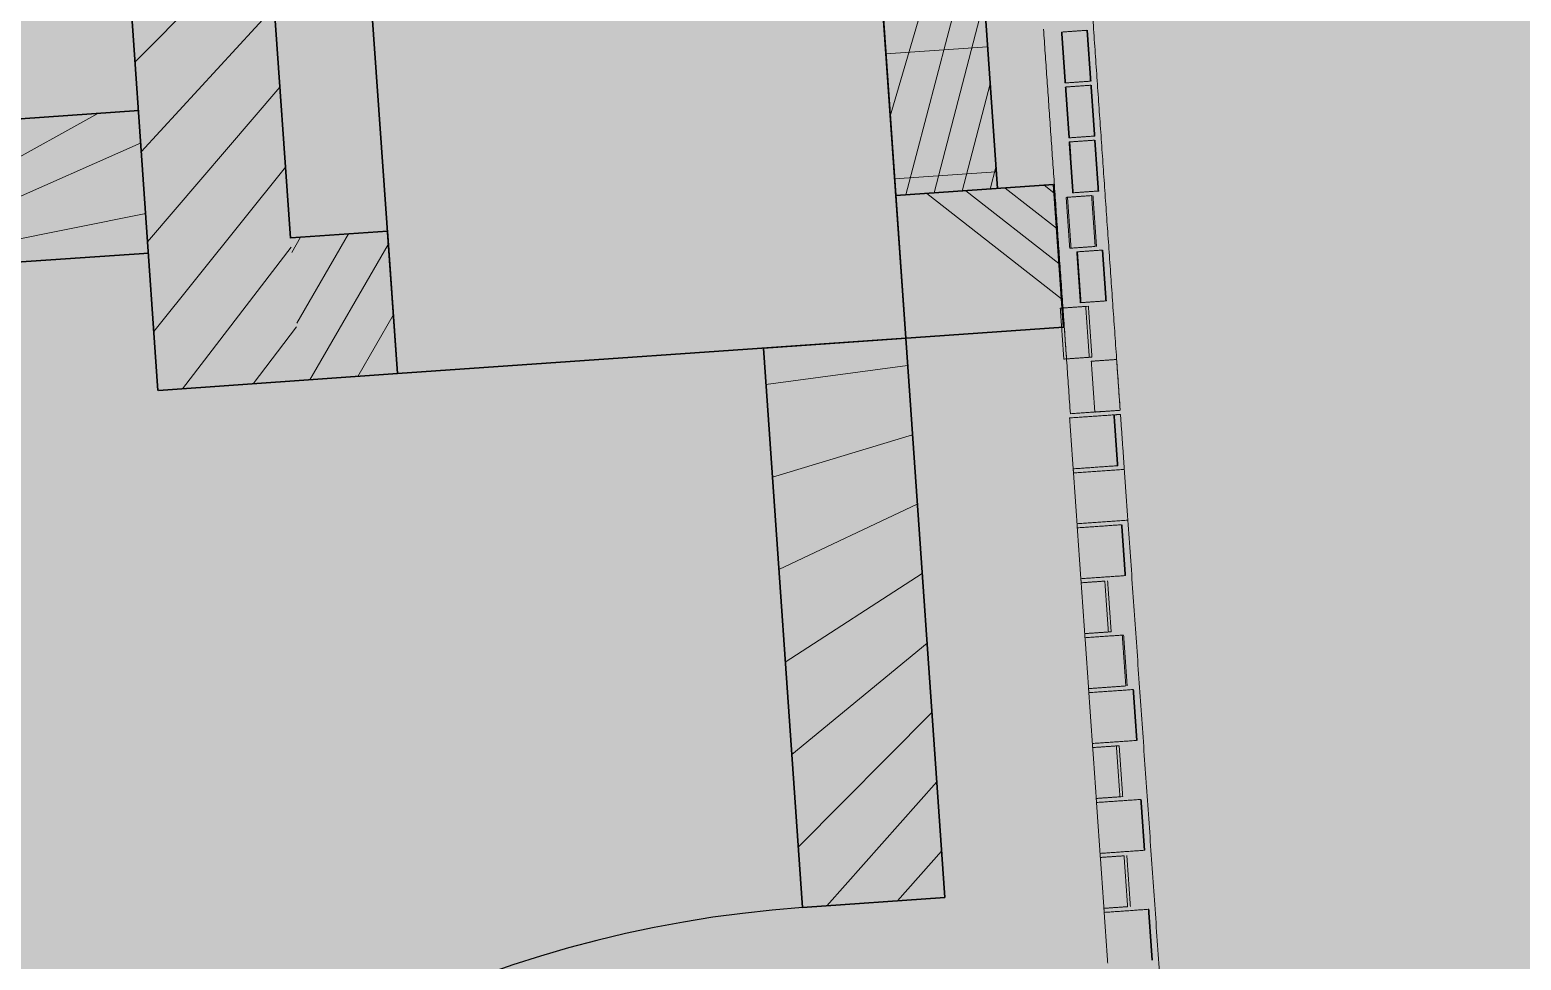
# Model space of a CAD drawing. Header units: millimetres. Extents: x 833941507 to 1669051331, y 817666127 to 1636299673.
# Drawn here: x 834517155 to 834518618, y 817993087 to 817993999 of the extents above; entities that cross this region are included whole.
import ezdxf

# ---------------------------------------------------------------- set-up
doc = ezdxf.new("R2010")
doc.units = ezdxf.units.MM
doc.header["$LTSCALE"] = 3
for name, color, linetype, lineweight in [('3a35x-madl-p-lrr-b01_wall finish$0$UAJ-22INWA', 6, 'Continuous', 35), ('3a35x-madl-p-lrr-b01_wall finish$0$UAJ-22INWA-h', 251, 'Continuous', 9), ('Hatch (LTC&CB)', 252, 'Continuous', 35), ('UAJ-22INWA', 6, 'Continuous', 35), ('UAJ-22INWA-a', 1, 'Continuous', 13), ('UAJ-22INWA-h', 251, 'Continuous', 9), ('UAJ-23FLOR-h', 251, 'Continuous', 9), ('UAJ-32INFR', 7, 'Continuous', 25)]:
    doc.layers.add(name, color=color, linetype=linetype, lineweight=lineweight)
doc.layers.add('UAJ-22INWA-$', color=32, linetype='Continuous', plot=False)

# ---------------------------------------------------------------- blocks, each defined once
blk = doc.blocks.new('*U572')
at = {"layer": 'UAJ-22INWA-h'}
h = blk.add_hatch(dxfattribs=at)
h.set_pattern_fill('ANSI31', color=256, scale=20)
h.set_pattern_definition([(45, (-60.00000440423196, 21945.37474170137), (-44.90128060534576, 44.90128060534577), [])])
h.paths.add_polyline_path([(-1.342319876584952e-06, 10760.19302278578), (-1.035354614487005e-06, 12185.18171993764), (139.9999970572968, 12185.18171966346), (139.9999972271686, 10760.19302286923)])
at = {"layer": 'UAJ-22INWA'}
for p, q in [((-1.193308264653581e-06, 10760.1930230242), (-1.184366226422133e-06, 12185.18171976225)), ((139.9999971443186, 12045.19172923405), (139.9999971997505, 10900.19296009765))]:
    blk.add_line(p, q, dxfattribs=at)
blk = doc.blocks.new('*U587')
at = {"layer": 'UAJ-22INWA-h'}
h = blk.add_hatch(dxfattribs=at)
h.set_pattern_fill('ANSI31', color=256, scale=20)
h.set_pattern_definition([(45, (-60.00000169502624, -781.089250678331), (-44.90128060534576, 44.90128060534577), [])])
h.paths.add_polyline_path([(-6.698800802951155e-08, 61.93412736804277), (3.985192336131149e-07, 156.9766229756714), (139.9999984911706, 156.97662270149), (139.9999985025005, 61.93412745148927)])
at = {"layer": 'UAJ-22INWA'}
for p, q in [((9.036821137912257e-08, -78.06515450816767), (2.495076216817437e-07, 156.9766227372528)), ((139.9999985656764, 156.9766227014782), (139.9999984875994, 61.93412750936224))]:
    blk.add_line(p, q, dxfattribs=at)
blk.add_lwpolyline([(3.855588630585771e-06, 156.9766227137151), (140.0000024250772, 156.9766227017938)], dxfattribs=at)
blk = doc.blocks.new('*U656')
at = {"layer": 'UAJ-22INWA-h'}
h = blk.add_hatch(dxfattribs=at)
h.set_pattern_fill('ANSI31', color=256, scale=20)
h.set_pattern_definition([(45, (-60.00000200952888, 1857.149483915216), (-44.90128060534576, 44.90128060534577), [])])
h.paths.add_polyline_path([(-2.209635852068459e-07, 1353.574742399629), (2.379921681949781e-07, 1503.574742537633), (139.9999983306435, 1503.574742263452), (139.9999983485249, 1353.574742483076)])
at = {"layer": 'UAJ-22INWA'}
for p, q in [((-7.195197327547477e-08, 1353.574742638048), (8.898055624552068e-08, 1503.574742602653)), ((139.9999984051493, 1503.574742437822), (139.9999983336551, 1353.224102287903))]:
    blk.add_line(p, q, dxfattribs=at)
blk.add_lwpolyline([(-2.209635852068459e-07, 1353.574742399629), (139.9999983485249, 1353.574742387708)], dxfattribs=at)
blk = doc.blocks.new('*U348')
at = {"layer": 'UAJ-22INWA-h'}
h = blk.add_hatch(dxfattribs=at)
h.set_pattern_fill('AFWERK', color=256, scale=50)
h.set_pattern_definition([(45, (-100.0000023651722, 4840.503557568858), (-50.00000133031198, 50.00000133031198), []), (135, (-100.0000023651722, 4840.503557568858), (-50.00000133031198, -50.00000133031198), [])])
h.paths.add_polyline_path([(-3.812024829130678e-07, 2697.756840832836), (4.258774310983426e-08, 3142.74671778191), (99.9999981352391, 3142.746717483888), (99.99999818828603, 2697.75684089244)])
at = {"layer": 'UAJ-22INWA'}
for p, q in [((-2.321908686424207e-07, 2697.756801824716), (-1.064238689237721e-07, 3142.746719258718)), ((99.99999820974486, 3142.746719505619), (99.99999817338487, 2697.756840950311))]:
    blk.add_line(p, q, dxfattribs=at)
blk = doc.blocks.new('Finish Walls')
at = {"layer": 'UAJ-22INWA-a'}
for points, degree in [([(834518175.4161642, 817993622.4024664), (834518162.2438183, 817993810.9057794), (834518149.0714725, 817993999.4090923)], 2), ([(834518191.5758682, 817993998.3678753), (834518179.1063011, 817993997.4961569), (834518166.6367339, 817993996.6244386)], 2), ([(834518166.6367339, 817993996.6244386), (834518168.3801706, 817993971.6853042), (834518170.1236074, 817993946.7461697)], 2), ([(834518167.3094037, 817993996.6714634), (834518169.0528405, 817993971.7323289), (834518170.7962772, 817993946.7931944)], 2), ([(834518191.5758682, 817993998.3678753), (834518193.3193051, 817993973.4287409), (834518195.0627419, 817993948.4896064)], 2), ([(834518192.2485381, 817993998.4149002), (834518193.991975, 817993973.4757657), (834518195.7354116, 817993948.5366312)], 2), ([(834518170.1236074, 817993946.7461697), (834518182.5931746, 817993947.617888), (834518195.0627419, 817993948.4896064)], 2), ([(834518195.3416917, 817993944.499345), (834518182.8721244, 817993943.6276265), (834518170.4025573, 817993942.7559081)], 2), ([(834518170.4025573, 817993942.7559081), (834518172.145994, 817993917.8167737), (834518173.8894308, 817993892.8776392)], 2), ([(834518171.075227, 817993942.8029329), (834518172.8186638, 817993917.8637985), (834518174.5621005, 817993892.924664)], 2), ([(834518195.3416917, 817993944.499345), (834518197.0851284, 817993919.5602105), (834518198.8285652, 817993894.621076)], 2), ([(834518196.0143615, 817993944.5463697), (834518197.7577983, 817993919.6072352), (834518199.501235, 817993894.6681007)], 2), ([(834518173.8894308, 817993892.8776392), (834518186.358998, 817993893.7493576), (834518198.8285652, 817993894.621076)], 2), ([(834518199.1075151, 817993890.6308144), (834518186.6379479, 817993889.759096), (834518174.1683806, 817993888.8873776)], 2), ([(834518174.1683806, 817993888.8873776), (834518175.9118174, 817993863.9482431), (834518177.6552541, 817993839.0091088)], 2), ([(834518174.8410505, 817993888.9344025), (834518176.5844872, 817993863.995268), (834518178.327924, 817993839.0561335)], 2), ([(834518199.501235, 817993894.6681007), (834518199.155431, 817993894.6439264), (834518198.898206, 817993894.6259444), (834518198.8285652, 817993894.621076)], 3), ([(834518199.1075151, 817993890.6308144), (834518199.1771559, 817993890.6356828), (834518199.4343809, 817993890.6536648), (834518199.780185, 817993890.6778392)], 3), ([(834518199.1075151, 817993890.6308144), (834518200.8509519, 817993865.69168), (834518202.5943886, 817993840.7525455)], 2), ([(834518199.780185, 817993890.6778392), (834518201.5236217, 817993865.7387047), (834518203.2670585, 817993840.7995703)], 2), ([(834518196.2152897, 817993836.2968353), (834518183.7457225, 817993835.4251169), (834518171.2761552, 817993834.5533985)], 2), ([(834518171.2761552, 817993834.5533985), (834518173.019592, 817993809.614264), (834518174.7630287, 817993784.6751297)], 2), ([(834518172.6214815, 817993834.6474472), (834518174.3649184, 817993809.7083127), (834518176.108355, 817993784.7691783)], 2), ([(834518177.6552541, 817993839.0091088), (834518190.1248214, 817993839.8808271), (834518202.5943886, 817993840.7525455)], 2), ([(834518196.2152897, 817993836.2968353), (834518197.9587265, 817993811.3577008), (834518199.7021632, 817993786.4185663)], 2), ([(834518197.560616, 817993836.3908839), (834518199.3040528, 817993811.4517494), (834518201.0474895, 817993786.512615)], 2), ([(834518203.2670585, 817993840.7995703), (834518202.9212544, 817993840.7753959), (834518202.6640294, 817993840.7574139), (834518202.5943886, 817993840.7525455)], 3), ([(834518174.7630287, 817993784.6751297), (834518187.232596, 817993785.5468479), (834518199.7021632, 817993786.4185663)], 2), ([(834518206.639162, 817993782.8937535), (834518194.1695946, 817993782.0220351), (834518181.7000275, 817993781.1503167)], 2), ([(834518181.7000275, 817993781.1503167), (834518183.4434642, 817993756.2111822), (834518185.186901, 817993731.2720478)], 2), ([(834518182.3726972, 817993781.1973416), (834518184.116134, 817993756.2582071), (834518185.8595707, 817993731.3190726)], 2), ([(834518206.639162, 817993782.8937535), (834518206.7088026, 817993782.8986219), (834518206.9660277, 817993782.9166039), (834518207.3118317, 817993782.9407783)], 3), ([(834518206.639162, 817993782.8937535), (834518208.3825986, 817993757.954619), (834518210.1260355, 817993733.0154846)], 2), ([(834518207.3118317, 817993782.9407783), (834518209.0552685, 817993758.0016438), (834518210.7987052, 817993733.0625093)], 2), ([(834518190.4309323, 817993727.6288836), (834518177.9613651, 817993726.7571652), (834518165.4917978, 817993725.8854468)], 2), ([(834518185.186901, 817993731.2720478), (834518197.6564682, 817993732.1437662), (834518210.1260355, 817993733.0154846)], 2), ([(834518190.4309323, 817993727.6288836), (834518190.709496, 817993727.6483573), (834518191.7383441, 817993727.7202817), (834518193.1214783, 817993727.8169733)], 3), ([(834518190.4309323, 817993727.6288836), (834518192.1743691, 817993702.6897491), (834518193.9178058, 817993677.7506146)], 2), ([(834518193.1214783, 817993727.8169733), (834518194.864915, 817993702.8778389), (834518196.6083518, 817993677.9387044)], 2), ([(834518210.7987052, 817993733.0625093), (834518210.4529012, 817993733.038335), (834518210.1956761, 817993733.020353), (834518210.1260355, 817993733.0154846)], 3), ([(834518165.4917978, 817993725.8854468), (834518167.2352346, 817993700.9463123), (834518168.9786713, 817993676.0071778)], 2), ([(834518168.1823438, 817993726.0735366), (834518169.9257805, 817993701.1344022), (834518171.6692173, 817993676.1952677)], 2), ([(834518168.9786713, 817993676.0071778), (834518181.4482386, 817993676.8788962), (834518193.9178058, 817993677.7506146)], 2), ([(834518196.6083518, 817993677.9387044), (834518195.2252176, 817993677.8420128), (834518194.1963695, 817993677.7700883), (834518193.9178058, 817993677.7506146)], 3), ([(834518220.8288708, 817993675.6221422), (834518208.3593036, 817993674.7504238), (834518195.8897363, 817993673.8787054)], 2), ([(834518195.8897363, 817993673.8787054), (834518197.6331731, 817993648.9395709), (834518199.3766098, 817993624.0004364)], 2), ([(834518220.8288708, 817993675.6221422), (834518222.5723076, 817993650.6830077), (834518224.3157443, 817993625.7438732)], 2), ([(834518224.2967703, 817993625.8210374), (834518199.8564672, 817993624.1117519), (834518175.4161642, 817993622.4024664)], 2), ([(834518199.3766098, 817993624.0004364), (834518211.8461771, 817993624.8721548), (834518224.3157443, 817993625.7438732)], 2), ([(834518174.7164253, 817993618.2667382), (834518196.3265287, 817993619.7774502), (834518217.936632, 817993621.2881621)], 2), ([(834518174.7164253, 817993618.2667382), (834518176.459862, 817993593.3276037), (834518178.2032988, 817993568.3884692)], 2), ([(834518217.936632, 817993621.2881621), (834518218.0062728, 817993621.2930305), (834518218.263498, 817993621.3110125), (834518218.6093019, 817993621.335187)], 3), ([(834518217.936632, 817993621.2881621), (834518219.6800689, 817993596.3490276), (834518221.4235055, 817993571.4098932)], 2), ([(834518218.6093019, 817993621.335187), (834518221.6019981, 817993621.5443993), (834518224.5946941, 817993621.7536117)], 2), ([(834518218.6093019, 817993621.335187), (834518220.3527386, 817993596.3960525), (834518222.0961754, 817993571.456918)], 2), ([(834518224.5946941, 817993621.7536117), (834518226.4776059, 817993594.8193465), (834518228.3605176, 817993567.8850813)], 2), ([(834518178.2031729, 817993568.3902696), (834518178.3427107, 817993566.3942387), (834518178.4822487, 817993564.3982078)], 2), ([(834518221.4235055, 817993571.4098932), (834518199.8134022, 817993569.8991812), (834518178.2032988, 817993568.3884692)], 2), ([(834518178.4822487, 817993564.3982078), (834518203.4213831, 817993566.1416445), (834518228.3605176, 817993567.8850813)], 2), ([(834518222.0961754, 817993571.456918), (834518221.7503715, 817993571.4327435), (834518221.4931463, 817993571.4147615), (834518221.4235055, 817993571.4098932)], 3), ([(834518228.3605176, 817993567.8850813), (834518230.1039543, 817993542.9459468), (834518231.8473911, 817993518.0068123)], 2), ([(834518178.4822487, 817993564.3982078), (834518180.2256854, 817993539.4590733), (834518181.9691222, 817993514.5199388)], 2), ([(834518231.8473911, 817993518.0068123), (834518206.9082566, 817993516.2633755), (834518181.9691222, 817993514.5199388)], 2), ([(834518181.969127, 817993514.5198689), (834518182.1085995, 817993512.5247731), (834518182.248072, 817993510.5296773)], 2), ([(834518182.248072, 817993510.5296773), (834518203.8581755, 817993512.0403893), (834518225.4682789, 817993513.5511012)], 2), ([(834518182.248072, 817993510.5296773), (834518183.9915088, 817993485.5905428), (834518185.7349455, 817993460.6514083)], 2), ([(834518225.4682789, 817993513.5511012), (834518225.5379196, 817993513.5559696), (834518225.7951447, 817993513.5739516), (834518226.1409487, 817993513.5981259)], 3), ([(834518225.4682789, 817993513.5511012), (834518227.2117156, 817993488.6119667), (834518228.9551524, 817993463.6728323)], 2), ([(834518226.1409487, 817993513.5981259), (834518227.8843855, 817993488.6589915), (834518229.6278223, 817993463.719857)], 2), ([(834518228.9551524, 817993463.6728323), (834518207.345049, 817993462.1621203), (834518185.7349455, 817993460.6514083)], 2), ([(834518229.6278223, 817993463.719857), (834518229.2820182, 817993463.6956826), (834518229.0247931, 817993463.6777006), (834518228.9551524, 817993463.6728323)], 3), ([(834518185.73496, 817993460.6512015), (834518185.8744277, 817993458.6561742), (834518186.0138954, 817993456.6611469)], 2), ([(834518186.0138954, 817993456.6611469), (834518197.6369723, 817993457.4736891), (834518209.2600493, 817993458.2862313)], 2), ([(834518186.0138954, 817993456.6611469), (834518187.7573322, 817993431.7220124), (834518189.5007689, 817993406.7828779)], 2), ([(834518209.2600493, 817993458.2862313), (834518211.003486, 817993433.3470968), (834518212.7469229, 817993408.4079623)], 2), ([(834518211.9505953, 817993458.474321), (834518213.6940321, 817993433.5351865), (834518215.4374688, 817993408.596052)], 2), ([(834518212.7469229, 817993408.4079623), (834518201.1238459, 817993407.5954201), (834518189.5007689, 817993406.7828779)], 2), ([(834518189.5010632, 817993406.7786678), (834518189.640391, 817993404.785642), (834518189.7797189, 817993402.7926164)], 2), ([(834518189.7797189, 817993402.7926164), (834518208.0607978, 817993404.070604), (834518226.3418769, 817993405.3485916)], 2), ([(834518215.4374688, 817993408.596052), (834518214.0543345, 817993408.4993604), (834518213.0254865, 817993408.427436), (834518212.7469229, 817993408.4079623)], 3), ([(834518227.6872033, 817993405.4426402), (834518226.9956034, 817993405.3942921), (834518226.4811584, 817993405.3583285), (834518226.3418769, 817993405.3485916)], 3), ([(834518226.3418769, 817993405.3485916), (834518228.0853137, 817993380.4094571), (834518229.8287504, 817993355.4703226)], 2), ([(834518227.6872033, 817993405.4426402), (834518229.43064, 817993380.5035057), (834518231.1740768, 817993355.5643712)], 2), ([(834518189.7797189, 817993402.7926164), (834518191.5231556, 817993377.8534819), (834518193.2665924, 817993352.9143474)], 2), ([(834518193.2665827, 817993352.9144855), (834518193.4060625, 817993350.9192857), (834518193.5455422, 817993348.9240859)], 2), ([(834518229.8287504, 817993355.4703226), (834518211.5476714, 817993354.192335), (834518193.2665924, 817993352.9143474)], 2), ([(834518193.5455422, 817993348.9240859), (834518215.1556456, 817993350.4347979), (834518236.7657491, 817993351.9455098)], 2), ([(834518193.5455422, 817993348.9240859), (834518195.2889789, 817993323.9849514), (834518197.0324157, 817993299.0458169)], 2), ([(834518236.7657491, 817993351.9455098), (834518236.8353899, 817993351.9503782), (834518237.0926149, 817993351.9683602), (834518237.4384189, 817993351.9925346)], 3), ([(834518236.7657491, 817993351.9455098), (834518238.5091858, 817993327.0063753), (834518240.2526226, 817993302.0672408)], 2), ([(834518237.4384189, 817993351.9925346), (834518239.1818557, 817993327.0534002), (834518240.9252924, 817993302.1142657)], 2), ([(834518197.0323724, 817993299.0464368), (834518197.171869, 817993297.0509962), (834518197.3113656, 817993295.0555555)], 2), ([(834518240.2526226, 817993302.0672408), (834518218.6425191, 817993300.5565289), (834518197.0324157, 817993299.0458169)], 2), ([(834518197.3113656, 817993295.0555555), (834518208.9344425, 817993295.8680977), (834518220.5575194, 817993296.6806399)], 2), ([(834518197.3113656, 817993295.0555555), (834518199.0548024, 817993270.116421), (834518200.7982391, 817993245.1772865)], 2), ([(834518220.5575194, 817993296.6806399), (834518220.8360832, 817993296.7001137), (834518221.8649312, 817993296.772038), (834518223.2480655, 817993296.8687297)], 3), ([(834518220.5575194, 817993296.6806399), (834518222.3009562, 817993271.7415054), (834518224.0443931, 817993246.8023709)], 2), ([(834518223.2480655, 817993296.8687297), (834518224.9915023, 817993271.9295952), (834518226.734939, 817993246.9904608)], 2), ([(834518200.7982054, 817993245.1777694), (834518200.9376972, 817993243.1823972), (834518201.077189, 817993241.187025)], 2), ([(834518224.0443931, 817993246.8023709), (834518212.421316, 817993245.9898287), (834518200.7982391, 817993245.1772865)], 2), ([(834518201.077189, 817993241.187025), (834518222.6872925, 817993242.697737), (834518244.2973958, 817993244.2084489)], 2), ([(834518226.734939, 817993246.9904608), (834518225.3518047, 817993246.893769), (834518224.3229567, 817993246.8218447), (834518224.0443931, 817993246.8023709)], 3), ([(834518244.2973958, 817993244.2084489), (834518244.3670366, 817993244.2133173), (834518244.6242617, 817993244.2312993), (834518244.9700657, 817993244.2554736)], 3), ([(834518244.2973958, 817993244.2084489), (834518246.0408326, 817993219.2693144), (834518247.7842693, 817993194.3301799)], 2), ([(834518244.9700657, 817993244.2554736), (834518246.7135024, 817993219.3163391), (834518248.4569392, 817993194.3772048)], 2), ([(834518201.077189, 817993241.187025), (834518202.8206258, 817993216.2478905), (834518204.5640626, 817993191.308756)], 2), ([(834518204.5639951, 817993191.3097208), (834518204.7035037, 817993189.3141077), (834518204.8430125, 817993187.3184946)], 2), ([(834518247.7842693, 817993194.3301799), (834518226.174166, 817993192.819468), (834518204.5640626, 817993191.308756)], 2), ([(834518204.8430125, 817993187.3184946), (834518216.4660894, 817993188.1310368), (834518228.0891663, 817993188.943579)], 2), ([(834518204.8430125, 817993187.3184946), (834518206.5864491, 817993162.3793601), (834518208.329886, 817993137.4402256)], 2), ([(834518228.0891663, 817993188.943579), (834518229.8326031, 817993164.0044445), (834518231.5760398, 817993139.06531)], 2), ([(834518230.7797123, 817993189.1316687), (834518232.523149, 817993164.1925342), (834518234.2665858, 817993139.2533998)], 2), ([(834518248.4569392, 817993194.3772048), (834518248.1111352, 817993194.3530303), (834518247.8539101, 817993194.3350483), (834518247.7842693, 817993194.3301799)], 3), ([(834518208.329828, 817993137.4410534), (834518208.469332, 817993135.4455087), (834518208.6088358, 817993133.449964)], 2), ([(834518231.5760398, 817993139.06531), (834518219.9529629, 817993138.2527678), (834518208.329886, 817993137.4402256)], 2), ([(834518208.6088358, 817993133.449964), (834518230.2189392, 817993134.960676), (834518251.8290427, 817993136.471388)], 2), ([(834518208.6088358, 817993133.449964), (834518210.3522726, 817993108.5108296), (834518212.0957093, 817993083.5716951)], 2), ([(834518251.8290427, 817993136.471388), (834518253.5724794, 817993111.5322535), (834518255.3159162, 817993086.593119)], 2), ([(834518252.5017124, 817993136.5184127), (834518252.1559085, 817993136.4942384), (834518251.8986834, 817993136.4762564), (834518251.8290427, 817993136.471388)], 3), ([(834518252.5017124, 817993136.5184127), (834518254.2451493, 817993111.5792782), (834518255.988586, 817993086.6401438)], 2)]:
    blk.add_open_spline(points, degree=degree, dxfattribs=at)
at = {"layer": 'UAJ-22INWA-h'}
for points in [[(834518224.2967703, 817993625.8210374), (834518209.2423652, 817993841.2576253), (834518194.1879601, 817994056.6942133)], [(834518231.8474396, 817993518.006118), (834518271.528036, 817992950.3917645), (834518311.2086323, 817992382.7774111)]]:
    blk.add_open_spline(points, degree=2, dxfattribs=at)
at = {"layer": 'UAJ-22INWA', "rotation": 3.998908407620422}
blk.add_blockref('*U348', (834518192.2319824, 817991145.0354264), dxfattribs=at)
blk = doc.blocks.new('*U337')
at = {"layer": 'UAJ-22INWA-h'}
h = blk.add_hatch(dxfattribs=at)
h.set_pattern_fill('ANSI31', color=256, scale=20)
h.set_pattern_definition([(45, (-60.00000164155603, -1229.631245644405), (-44.90128060534576, 44.90128060534577), [])])
h.paths.add_polyline_path([(-3.667705072984973e-08, -192.3330818449654), (4.21678493012223e-07, -37.2981627773933), (139.9999985143299, -37.29816305157458), (139.9999985328115, -192.3330817615188)])
at = {"layer": 'UAJ-22INWA'}
for p, q in [((1.123345612015214e-07, -192.3330816065472), (2.643222308811964e-07, 102.7018358616304)), ((139.9999985888356, -37.2981630265853), (139.9999985179103, -192.3330817742226))]:
    blk.add_line(p, q, dxfattribs=at)
blk.add_lwpolyline([(-3.667705072984973e-08, -192.3330818449654), (139.9999985328115, -192.3330818568866)], dxfattribs=at)
blk = doc.blocks.new('LRR-B01-WALL FINISH')
blk.add_blockref('Finish Walls', (0, 0))
at = {"layer": 'UAJ-22INWA', "rotation": 93.99894969406368}
blk.add_blockref('*U337', (834517976.6762148, 817993693.965593), dxfattribs=at)
blk = doc.blocks.new('D1150')
at = {"layer": 'UAJ-32INFR'}
blk.add_line((2.384185791015625e-07, 2.384185791015625e-07), (3.576278686523438e-07, 1150.000000238419), dxfattribs=at)
blk.add_arc((1.192092895507812e-07, 1.192092895507812e-07), 1150.00000005447, 0, 90, dxfattribs=at)
blk = doc.blocks.new('*U906')
at = {"layer": '3a35x-madl-p-lrr-b01_wall finish$0$UAJ-22INWA-h'}
h = blk.add_hatch(dxfattribs=at)
h.set_pattern_fill('ANSI31', color=256, scale=20)
h.set_pattern_definition([(45, (-60.00000152857538, -2177.380955047295), (-44.90128060534576, 44.90128060534577), [])])
h.paths.add_polyline_path([(4.335504399932688e-08, -863.6904789859218), (4.546270417904452e-07, -313.6904750393268), (139.9999985472784, -313.690475313508), (139.9999986128436, -863.6904789024752)])
at = {"layer": '3a35x-madl-p-lrr-b01_wall finish$0$UAJ-22INWA'}
for p, q in [((1.923666559306981e-07, -863.6904787475037), (3.056154298528801e-07, -313.6904751738264)), ((139.9999986217842, -313.6904752885188), (139.9999985979424, -863.6904790756653))]:
    blk.add_line(p, q, dxfattribs=at)
blk.add_lwpolyline([(4.335504399932688e-08, -863.6904789859218), (139.9999986128436, -863.690478997843)], dxfattribs=at)
blk = doc.blocks.new('GBP-LTC-LB01')
at = {"layer": 'UAJ-23FLOR-h'}
h = blk.add_hatch(dxfattribs=at)
h.set_pattern_fill('EARTH,_O', color=256, scale=180, angle=45.00000010501341)
h.set_pattern_definition([(48.99890852053534, (834576001.761157, 818046085.3420337), (-112.7268618952272, 1612.510668059984), [1143, -1143]), (48.99890852053534, (834575678.2791204, 818046366.5514973), (-112.7268618952272, 1612.510668059984), [1143, -1143]), (48.99890852053534, (834575354.7970834, 818046647.760961), (-112.7268618952272, 1612.510668059984), [1143, -1143]), (138.9989085205353, (834575340.7062259, 818046849.3247945), (-1612.510668059984, -112.7268618952272), [1143, -1143]), (138.9989085205353, (834575621.9156895, 818047172.8068315), (-1612.510668059984, -112.7268618952272), [1143, -1143]), (138.9989085205353, (834575903.1251531, 818047496.2888683), (-1612.510668059984, -112.7268618952272), [1143, -1143])])
h.paths.add_polyline_path([(834572173.0526648, 818200349.1682475), (834310583.7401848, 818182062.0839702), (834331502.2393942, 817882831.6918911), (834364939.6873164, 817885169.2259957), (834473095.7001734, 818011283.5998719), (834480533.7001572, 818020120.3998857), (834485095.050147, 818025709.5498941), (834491375.7001324, 818033618.9999057), (834497063.4001188, 818041012.999916), (834493145.8001142, 818043678.6999089), (834512788.5000582, 818074029.2499447), (834518712.4500408, 818083675.2499557), (834526231.3000174, 818096325.0999695), (834534646.0499907, 818111073.0499848), (834545955.9999523, 818131981.3000056), (834557204.5999117, 818154198.8000262), (834564039.9998856, 818168496.8000388), (834570941.1648417, 818183576.4266495), (834578367.7999997, 818200696.3)])
h.paths.add_polyline_path([(834382131.3063979, 817956469.9755309), (834418268.7298656, 817958996.0684958), (834422062.4129677, 817963855.9029621), (834428403.0430198, 817964299.3786768), (834467239.2037573, 818010695.5815835), (834466445.2064853, 818021738.794587), (834476097.7213831, 818035709.0329579), (834485267.1005058, 818048983.1978921), (834487014.8928652, 818051460.4309663), (834497268.3342452, 818067303.4232484), (834492893.3757939, 818129890.0851053), (834448056.5937514, 818126755.6608665), (834416896.5816393, 818105052.1136897), (834382061.3702741, 818080788.9948437), (834386167.4497714, 818022059.1642565), (834377588.3843737, 818021459.4669156)], flags=16)
edge = h.paths.add_edge_path(flags=16)
edge.add_line((834540292.2872467, 818142076.0699883), (834533466.3205868, 818141614.1342163))
edge.add_line((834533466.3205867, 818141614.1342163), (834523258.01233, 818143862.7104174))
edge.add_line((834523258.01233, 818143862.7104174), (834525896.867722, 818155838.9349334))
edge.add_arc((834558382.4304729, 818267025.4493066), 115835.0239163238, 237.2183980957774, 253.7131265722631, ccw=False)
edge.add_line((834495664.9154892, 818169638.2526121), (834498267.5884769, 818132356.9750829))
edge.add_line((834498267.5884771, 818132356.9750829), (834496346.4194225, 818130135.0090942))
edge.add_line((834496346.4194226, 818130135.0090942), (834492879.879452, 818129892.6713651))
edge.add_line((834492879.8794518, 818129892.6713651), (834494229.5832878, 818110587.6218635))
edge.add_line((834494229.5832882, 818110587.6218635), (834496326.133695, 818110708.3844534))
edge.add_line((834496326.1336946, 818110708.3844534), (834498420.2073777, 818080753.5549031))
edge.add_line((834498420.2073779, 818080753.5549031), (834498046.1188868, 818080727.4032354))
edge.add_line((834498046.118887, 818080727.4032354), (834498254.5151165, 818077746.3837949))
edge.add_line((834498254.5151162, 818077746.3837949), (834503061.0860548, 818078082.4001414))
edge.add_line((834503061.0860548, 818078082.4001414), (834504979.5219883, 818081212.101532))
edge.add_line((834504979.5219884, 818081212.101532), (834509429.0185915, 818088470.9260026))
edge.add_line((834509429.0185914, 818088470.9260026), (834515217.1570119, 818097913.5886871))
edge.add_line((834515217.157012, 818097913.5886871), (834526067.4346461, 818116415.5426326))
edge.add_line((834526067.4346461, 818116415.5426326), (834532489.1994565, 818127888.6839589))
edge.add_line((834532489.1994562, 818127888.6839589), (834534830.89787, 818132146.3035389))
edge.add_line((834534830.8978701, 818132146.3035389), (834540292.2872465, 818142076.0699883))
h = blk.add_hatch(dxfattribs=at)
h.set_pattern_fill('EARTH,_O', color=256, scale=180, angle=45.00000010501341)
h.set_pattern_definition([(45.00000010501341, (-1082349.699177861, 54794.90315568447), (-2.96267069188616e-06, 1616.446101792448), [1143, -1143]), (45.00000010501341, (-1082652.782822503, 55097.98679921505), (-2.96267069188616e-06, 1616.446101792448), [1143, -1143]), (45.00000010501341, (-1082955.866467144, 55401.07044274564), (-2.96267069188616e-06, 1616.446101792448), [1143, -1143]), (135.0000001050134, (-1082955.866467515, 55603.12620546969), (-1616.446101792448, -2.96267069188616e-06), [1143, -1143]), (135.0000001050134, (-1082652.782823984, 55906.20985011128), (-1616.446101792448, -2.96267069188616e-06), [1143, -1143]), (135.0000001050134, (-1082349.699180454, 56209.29349475286), (-1616.446101792448, -2.96267069188616e-06), [1143, -1143])])
h.paths.add_polyline_path([(834669469.2548146, 818015499.1701102), (834651080.8176275, 818014213.7929552), (834651091.333055, 818014066.030459), (834669479.7621983, 818015351.5226754)], flags=16)
edge = h.paths.add_edge_path()
edge.add_arc((834611763.613195, 818123015.0723449), 22001.28373588376, 94.00071865262937, 118.6886834190998)
edge.add_line((834601201.8916234, 818142315.5004095), (834593918.3367147, 818141228.3801512))
edge.add_arc((834611768.400262, 818123014.0298539), 25502.69251264854, 93.99715914630349, 134.4212748451599, ccw=False)
edge.add_line((834609990.6837641, 818148454.6872638), (834618164.3568528, 818149025.8389109))
edge.add_line((834618164.3568528, 818149025.8389109), (834618408.292444, 818145534.9100552))
edge.add_line((834618408.292444, 818145534.9100552), (834616365.4114578, 818145392.1596863))
edge.add_line((834616365.4114578, 818145392.1596863), (834616609.385029, 818141900.6873076))
edge.add_line((834616609.385029, 818141900.6873076), (834611621.5474902, 818141552.1522465))
edge.add_line((834611621.5474902, 818141552.1522465), (834611377.6128702, 818145043.0672039))
edge.add_line((834611377.6128702, 818145043.0672039), (834610228.6059371, 818144962.7428077))
h.paths.add_polyline_path([(834673232.9366938, 818197365.8783082), (834607546.4897544, 818192773.8917836), (834599172.4998745, 818174435.3001034), (834588349.0999149, 818152374.5000834), (834578621.5499489, 818133890.6500655), (834568418.2999822, 818115665.3000468), (834556456.700019, 818095618.300025), (834546606.4000474, 818080041.600007), (834532219.3000866, 818058623.7499806), (834523692.1501086, 818046595.7499651), (834515683.5001286, 818035708.4999502), (834508244.2001468, 818025929.8999366), (834500656.3001646, 818016266.0999228), (834489786.8001888, 818002934.0999027), (834483448.3002025, 817995421.2998908), (834478637.6002128, 817989841.6998823), (834458453.7502539, 817967379.2998452), (834441506.4997879, 817949096.357832), (834383075.7479855, 817886437.0757562), (834482026.687943, 817893354.5055006), (834551919.0356153, 817920008.6018127), (834634905.1297382, 817930637.1330649), (834634022.9972101, 817939309.3515325), (834633770.0685325, 817941795.8857912), (834633577.6912351, 817943687.0236263), (834508697.0405153, 817930983.6118022), (834507053.464672, 817930191.4384525), (834506409.4608335, 817939426.9553951), (834507656.9383341, 817945566.7269546), (834503417.0808368, 818006767.0327235), (834503064.3680854, 818011762.6720035), (834514052.9096247, 818025791.9353799), (834520784.6504849, 818034889.3491884), (834526318.8615147, 818042436.9444461), (834532381.6860782, 818050705.6283545), (834536345.7196504, 818056472.6778568), (834542258.4127678, 818065225.6191521), (834550405.86193, 818077286.9078631), (834561578.9964366, 818095001.9633045), (834574522.6610527, 818117080.0346472), (834587768.8781933, 818140310.2095475), (834609774.1305691, 818143594.9757913), (834610001.9653326, 818140335.8947712), (834634252.5395212, 818142031.4686226), (834636806.8958616, 818105492.469254), (834642791.4816118, 818105913.7478601), (834646278.5594581, 818056032.5832597), (834640293.170484, 818055614.1586573), (834643382.3380679, 818011424.9081372), (834641138.4146172, 818011267.9554363), (834645775.7848747, 817944927.8676329), (834639048.3570181, 817944243.5239328), (834640362.1165634, 817931328.1108725), (834651070.3910474, 817932706.91456), (834650587.6677916, 817936476.1291044), (834685105.7378002, 817940896.8578628), (834685588.4610578, 817937127.6433052), (834691373.7890701, 817937868.5701854)])
blk.add_blockref('LRR-B01-WALL FINISH', (0, 0))
at = {"layer": '3a35x-madl-p-lrr-b01_wall finish$0$UAJ-22INWA', "rotation": 3.99894971276332}
blk.add_blockref('*U906', (834517852.3482035, 817993999.7301253, 1799.999999955297), dxfattribs=at)
at = {"layer": 'UAJ-22INWA', "rotation": 3.998949845255298}
blk.add_blockref('*U572', (834518030.6776135, 817982911.2875143), dxfattribs=at)
at = {"layer": 'UAJ-22INWA', "xscale": -1}
for name, p, rotation in [('*U656', (834515771.30068, 817993675.1357217), 273.9989498441466), ('*U587', (834517358.5061741, 817993650.7506307), 273.9989500228106)]:
    blk.add_blockref(name, p, dxfattribs=dict(at, rotation=rotation))
at = {"layer": 'UAJ-32INFR', "rotation": 93.99855000585636}
blk.add_blockref('D1150', (834517992.7803721, 817991990.9423934, 1799.999999955297), dxfattribs=at)
blk = doc.blocks.new('*U1127')
at = {"layer": 'UAJ-22INWA'}
for p, q in [((5.113139991337335e-07, -3539.214827260953), (5.786684766908195e-07, -2354.224894471346)), ((500.0000007127788, -2854.224894554699), (500.000000705029, -3539.21482750054))]:
    blk.add_line(p, q, dxfattribs=at)
blk.add_lwpolyline([(3.623023872023623e-07, -3539.214827499372), (500.0000007199302, -3539.214827296718)], dxfattribs=at)
at = {"layer": 'UAJ-22INWA-$'}
blk.add_lwpolyline([(3.623023872023623e-07, -3539.214827499372), (7.574824110179179e-07, -2854.224894486891), (500.000000638273, -2854.224894546495), (500.0000007199302, -3539.214827201349)], close=True, dxfattribs=at)
blk = doc.blocks.new('GBP-STR-B01-L2')
at = {"layer": 'UAJ-22INWA', "rotation": 3.998908534560865}
blk.add_blockref('*U1127', (834517268.2847204, 817997192.2960773), dxfattribs=at)

msp = doc.modelspace()

# ---------------------------------------------------------------- hatches: boundary and pattern name
at = {"layer": 'Hatch (LTC&CB)'}
h = msp.add_hatch(dxfattribs=at)
h.set_pattern_fill('ANSI38', color=256, scale=100)
h.set_pattern_definition([(318.9998376927443, (834479093.7342951, 818230174.1493032), (208.2994204990571, 239.6197016519238), []), (48.99983769274426, (834479093.7342951, 818230174.1493032), (176.9791393461904, 687.5388238029047), [793.75, -476.25])])
edge = h.paths.add_edge_path()
edge.add_line((834601196.1932279, 818142314.5248821), (834603754.2640262, 818142696.3710381))
edge.add_line((834603754.2640262, 818142696.3710381), (834603901.899728, 818141707.3292294))
edge.add_line((834603901.899728, 818141707.3292294), (834603810.4683098, 818141693.6886882))
edge.add_arc((834611763.2944388, 818123016.3620529), 20299.99935169609, 113.0643579575305, 141.3575808429331)
edge.add_line((834595907.8101043, 818135692.8596053), (834595395.44903, 818135656.8608108))
edge.add_line((834595395.44903, 818135656.8608108), (834583111.7173193, 818114341.0318873))
edge.add_line((834583111.7173193, 818114341.0318873), (834578121.5842528, 818106513.8910732))
edge.add_line((834578121.5842528, 818106513.8910732), (834575731.6542978, 818102809.499759))
edge.add_line((834575731.6542978, 818102809.499759), (834574387.4489166, 818100725.9814435))
edge.add_line((834574387.4489166, 818100725.9814435), (834573113.9765022, 818098752.0992287))
edge.add_line((834573113.9765022, 818098752.0992287), (834573145.2547638, 818098730.6477773))
edge.add_line((834573145.2547638, 818098730.6477773), (834569989.114683, 818093770.2015171))
edge.add_line((834569989.114683, 818093770.2015171), (834566534.9997851, 818088385.676982))
edge.add_line((834566534.9997851, 818088385.676982), (834566514.0877519, 818088398.2967066))
edge.add_line((834566514.0877519, 818088398.2967066), (834558743.6087797, 818076256.6317656))
edge.add_line((834558743.6087797, 818076256.6317656), (834557653.4005865, 818074495.7072132))
edge.add_line((834557653.4005865, 818074495.7072132), (834553498.9169745, 818068288.5571573))
edge.add_line((834553498.9169745, 818068288.5571573), (834548580.861871, 818060932.1282293))
edge.add_line((834548580.861871, 818060932.1282293), (834544328.2635252, 818054726.3367485))
edge.add_line((834544328.2635252, 818054726.3367485), (834544332.1488035, 818054704.6644962))
edge.add_line((834544332.1488035, 818054704.6644962), (834540324.5978602, 818048716.6949816))
edge.add_line((834540324.5978602, 818048716.6949816), (834541041.3244038, 818048232.540333))
edge.add_line((834541041.3244038, 818048232.540333), (834540089.7288045, 818046823.8296406))
edge.add_line((834540089.7288045, 818046823.8296406), (834539737.5511322, 818047061.7285419))
edge.add_line((834539737.5511322, 818047061.7285419), (834533115.7546033, 818038377.7374016))
edge.add_line((834533115.7546033, 818038377.7374016), (834515220.9619001, 818015146.6305978))
edge.add_arc((834538026.0069846, 818000636.2612507), 27029.99999804167, 147.5322628657497, 176.1870880981713)
edge.add_line((834511055.837681, 818002433.7226919), (834511444.9861017, 817996891.2334589))
edge.add_line((834511444.9861017, 817996891.2334589), (834511474.1084727, 817996474.6528435))
edge.add_line((834511474.1084727, 817996474.6528435), (834508641.2167096, 817996276.6106825))
edge.add_line((834508641.2167096, 817996276.6106825), (834508910.6816144, 817992422.053122))
edge.add_line((834508910.6816144, 817992422.053122), (834511353.3752296, 817992955.9577066))
edge.add_line((834511353.3752296, 817992955.9577066), (834513357.6638721, 817964213.0085849))
edge.add_line((834513357.6638721, 817964213.0085849), (834513308.9477361, 817964209.6026397))
edge.add_line((834513308.9477361, 817964209.6026397), (834513879.4049544, 817955918.7523347))
edge.add_line((834513879.4049544, 817955918.7523347), (834514876.6139696, 817955988.4575205))
edge.add_line((834514876.6139696, 817955988.4575205), (834515053.0661077, 817953464.409199))
edge.add_arc((834528221.0653924, 817954382.9922421), 13199.99999874826, 183.9904169536054, 259.8372334186261)
edge.add_line((834525891.9897077, 817941390.0939349), (834525974.5254321, 817940578.7091386))
edge.add_line((834525974.5254321, 817940578.7091386), (834555356.336757, 817943567.4939791))
edge.add_line((834555356.336757, 817943567.4939791), (834594711.6949315, 817947570.8029128))
edge.add_line((834594711.6949315, 817947570.8029128), (834594754.1988673, 817947152.9591447))
edge.add_line((834594754.1988673, 817947152.9591447), (834616096.9028597, 817949323.9834652))
edge.add_line((834616096.9028597, 817949323.9834652), (834631854.2065201, 817950926.8492302))
edge.add_line((834631854.2065201, 817950926.8492302), (834631836.7081357, 817951177.1563083))
edge.add_line((834631836.7081357, 817951177.1563083), (834639760.382062, 817951731.0818821))
edge.add_line((834639760.382062, 817951731.0818821), (834640506.9704407, 817944391.5874598))
edge.add_line((834640506.9704407, 817944391.5874598), (834508703.5709968, 817930984.2761916))
edge.add_line((834508703.5709968, 817930984.2761916), (834508663.5146245, 817930982.1632618))
edge.add_line((834508663.5146245, 817930982.1632618), (834507053.4646711, 817930191.4384522))
edge.add_line((834507053.4646711, 817930191.4384522), (834506409.4608326, 817939426.9553951))
edge.add_line((834506409.4608326, 817939426.9553951), (834507674.9508276, 817945699.3234407))
edge.add_line((834507674.9508276, 817945699.3234407), (834503067.5031257, 818011766.6800821))
edge.add_line((834503067.5031257, 818011766.6800821), (834515005.9420724, 818027008.3036696))
edge.add_line((834515005.9420724, 818027008.3036696), (834526318.8603592, 818042436.9452374))
edge.add_line((834526318.8603592, 818042436.9452374), (834533248.4343333, 818051887.545926))
edge.add_line((834533248.4343333, 818051887.545926), (834545204.9352987, 818069586.3738981))
edge.add_line((834545204.9352987, 818069586.3738981), (834551695.4067936, 818079200.6226892))
edge.add_line((834551695.4067936, 818079200.6226892), (834551700.6621838, 818079300.5666262))
edge.add_line((834551700.6621838, 818079300.5666262), (834554860.111537, 818084257.5104706))
edge.add_line((834554860.111537, 818084257.5104706), (834556162.9385583, 818086301.5433419))
edge.add_line((834556162.9385583, 818086301.5433419), (834561579.1108731, 818095002.152886))
edge.add_line((834561579.1108731, 818095002.152886), (834564610.1881032, 818100023.5882319))
edge.add_line((834564610.1881032, 818100023.5882319), (834566711.8413072, 818103505.2825594))
edge.add_line((834566711.8413072, 818103505.2825594), (834567220.9571147, 818104369.6755948))
edge.add_line((834567220.9571147, 818104369.6755948), (834571219.8492384, 818111331.3275263))
edge.add_line((834571219.8492384, 818111331.3275263), (834579233.5847297, 818125278.3035975))
edge.add_line((834579233.5847297, 818125278.3035975), (834584805.1873057, 818135090.7915635))
edge.add_line((834584805.1873057, 818135090.7915635), (834587768.4359322, 818140310.1481816))
edge.add_line((834587768.4359322, 818140310.1481816), (834593953.3663634, 818141233.3798261))
edge.add_arc((834611682.4142298, 818123278.8372545), 25232.61257183928, 93.84603158733529, 134.6379365759465, ccw=False)
edge.add_line((834609989.9237372, 818148454.6235011), (834618164.07139, 818149025.8201461))
edge.add_line((834618164.07139, 818149025.8201461), (834618408.0113981, 818145534.900405))
edge.add_line((834618408.0113981, 818145534.900405), (834616365.1302586, 818145392.1522276))
edge.add_line((834616365.1302586, 818145392.1522276), (834616609.1098313, 818141900.6663029))
edge.add_line((834616609.1098313, 818141900.6663029), (834611621.272795, 818141552.1240568))
edge.add_line((834611621.272795, 818141552.1240568), (834611377.3331451, 818145043.038663))
edge.add_arc((834611845.1982398, 818122938.1113777), 22109.8780646978, 91.21252121934131, 118.7925777614652)
h = msp.add_hatch(color=256, dxfattribs=at)
h.dxf.hatch_style = 1
edge = h.paths.add_edge_path()
edge.add_line((834513358.8255653, 817964213.0958437), (834514805.289499, 817964314.2087176))
edge.add_line((834514805.289499, 817964314.2087176), (834514905.3200586, 817962883.3180938))
edge.add_line((834514905.3200586, 817962883.3180938), (834522015.978077, 817959924.652822))
edge.add_line((834522015.978077, 817959924.652822), (834527599.8251551, 817958234.8488646))
edge.add_line((834527599.8251551, 817958234.8488646), (834531627.4143353, 817957331.9568794))
edge.add_line((834531627.4143353, 817957331.9568794), (834538597.7298516, 817957185.7983224))
edge.add_line((834538597.7298516, 817957185.7983224), (834550283.8357514, 817958000.7096148))
edge.add_line((834550283.8357514, 817958000.7096148), (834576164.2493855, 817960699.3094033))
edge.add_arc((834571429.6622454, 818001700.8842118), 41274.02878520934, 276.5869590863181, 289.1047787767843)
edge.add_line((834584938.5161443, 817962700.1621864), (834585387.4425285, 817962731.4429674))
edge.add_line((834585387.4425285, 817962731.4429674), (834585119.4098338, 817966565.5387688))
edge.add_line((834585119.4098338, 817966565.5387688), (834584671.7451953, 817966534.2435784))
edge.add_line((834584671.7451953, 817966534.2435784), (834582845.2183245, 817993361.8909639))
edge.add_line((834582845.2183245, 817993361.8909639), (834584586.6638896, 817993483.6330193))
edge.add_line((834584586.6638896, 817993483.6330193), (834584565.213575, 817993788.1730142))
edge.add_line((834584565.213575, 817993788.1730142), (834583546.5970082, 817993716.9697903))
edge.add_line((834583546.5970082, 817993716.9697903), (834579511.6160775, 818051438.2750045))
edge.add_line((834579511.6160775, 818051438.2750045), (834571357.0710046, 818050868.2097193))
edge.add_line((834571357.0710046, 818050868.2097193), (834571728.4182211, 818045556.2424893))
edge.add_line((834571728.4182211, 818045556.2424893), (834551420.9984901, 818044136.5981159))
edge.add_line((834551420.9984901, 818044136.5981159), (834550915.3577757, 818053251.1485702))
edge.add_line((834550915.3577757, 818053251.1485702), (834550067.4300342, 818053191.871879))
edge.add_line((834550067.4300342, 818053191.871879), (834547980.3444077, 818050328.438814))
edge.add_line((834547980.3444077, 818050328.438814), (834547993.7177736, 818050137.13641))
edge.add_line((834547993.7177736, 818050137.13641), (834537098.7629538, 818035335.0755486))
edge.add_line((834537098.7629538, 818035335.0755486), (834533115.7546033, 818038377.7374016))
edge.add_line((834533115.7546033, 818038377.7374016), (834521762.7749052, 818023639.2440152))
edge.add_line((834521762.7749052, 818023639.2440152), (834515226.3537949, 818015153.6303818))
edge.add_arc((834538313.0684212, 818000540.4627358), 27322.90359548846, 147.6674701204294, 176.0266741615715)
edge.add_line((834511055.837681, 818002433.7226919), (834511474.1084727, 817996474.6528435))
edge.add_line((834511474.1084727, 817996474.6528435), (834508641.2167096, 817996276.6106824))
edge.add_line((834508641.2167096, 817996276.6106824), (834508910.6816144, 817992422.053122))
edge.add_line((834508910.6816144, 817992422.053122), (834511349.4456573, 817992955.0988119))
edge.add_line((834511349.4456573, 817992955.0988119), (834511354.850605, 817992876.5974088))
edge.add_line((834511354.850605, 817992876.5974088), (834513358.6562476, 817964213.0840075))
edge.add_line((834513358.6562476, 817964213.0840075), (834513358.8255653, 817964213.0958437))

# ---------------------------------------------------------------- block references
for name in ['GBP-LTC-LB01', 'GBP-STR-B01-L2']:
    msp.add_blockref(name, (0, 0))

doc.saveas('drawing.dxf')
